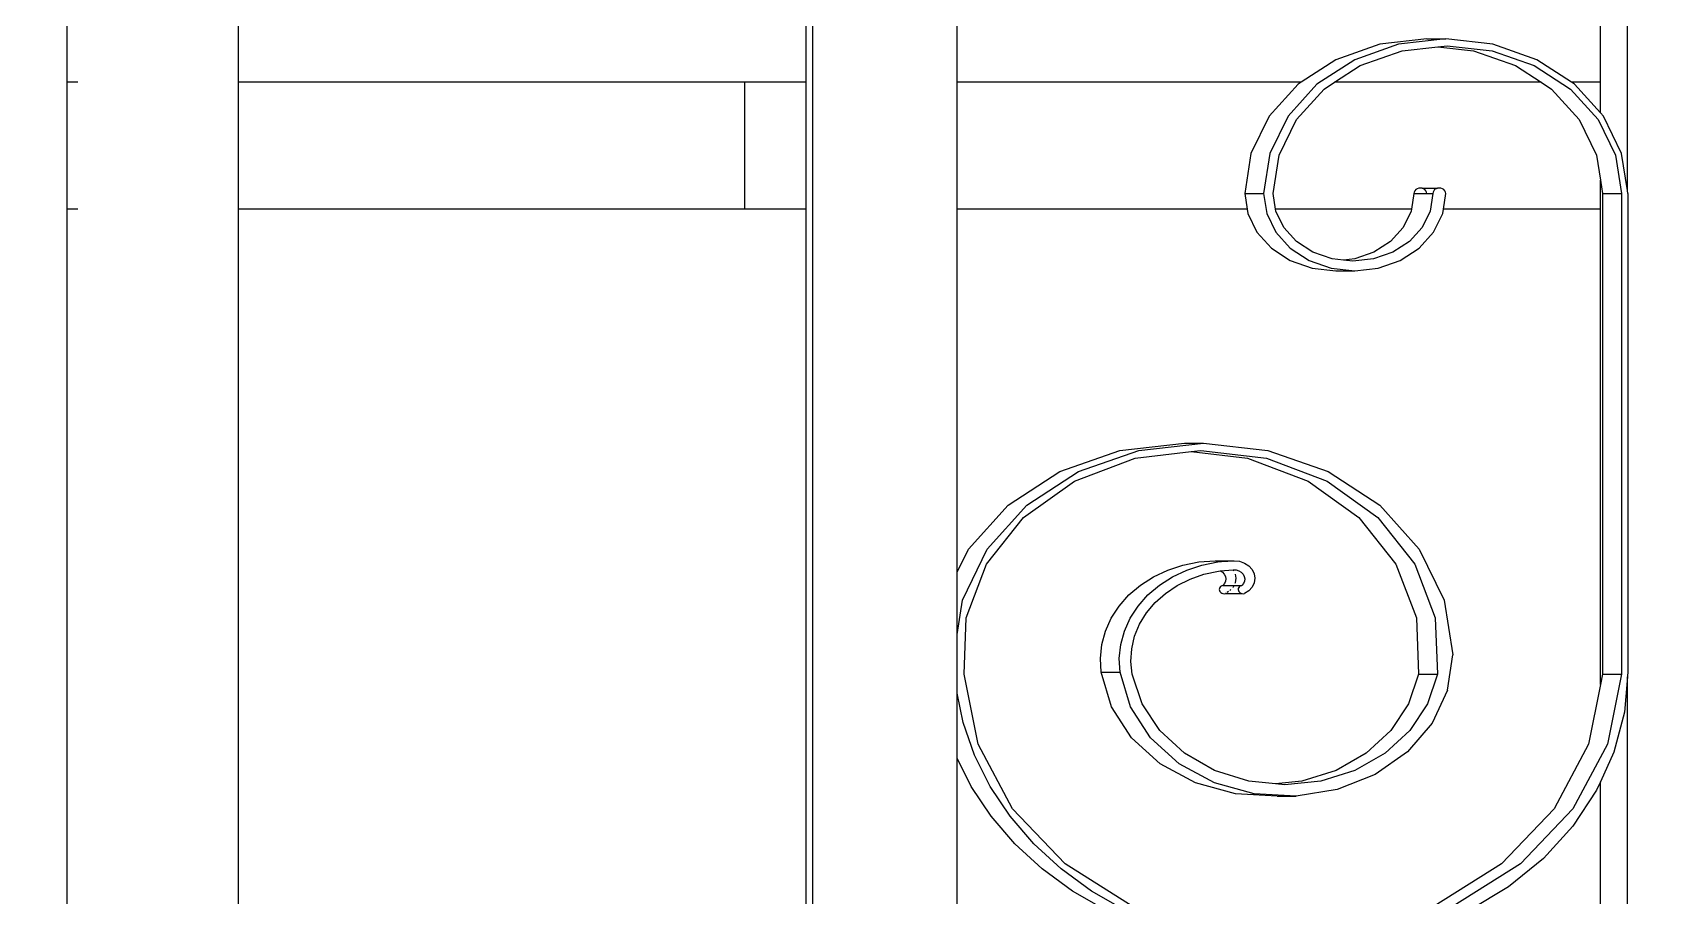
# Model space of a CAD drawing. Header units: millimetres. Extents: x 173236 to 801264, y -94969 to 615039.
# Drawn here: x 550182.6 to 550487.4, y -1881.3 to -1719.2 of the extents above; entities that cross this region are included whole.
import ezdxf

# ---------------------------------------------------------------- set-up
doc = ezdxf.new("R2010")
doc.units = ezdxf.units.MM
doc.header["$MEASUREMENT"] = 0
doc.header["$PDMODE"] = 2
for name, color, linetype in [('VOX-A-ANNO-DIMS', 160, 'Continuous'), ('VOX-A-STAIRS-STEPS', 140, 'Continuous'), ('VOX-A-WALL-PATT', 233, 'Continuous')]:
    doc.layers.add(name, color=color, linetype=linetype)
doc.styles.add('1.5 mm Rotis Annotative', font='', dxfattribs={"height": 1.5})
doc.styles.get('1.5 mm Rotis Annotative').set_extended_font_data('Rotis Sans Serif')
doc.dimstyles.new('1.5 mm Rotis Annotative', dxfattribs={"dimtxt": 1.5, "dimasz": 1, "dimexe": 1.5, "dimexo": 0, "dimgap": 1, "dimtad": 1, "dimdec": 0, "dimrnd": 5, "dimzin": 0, "dimdsep": 46, "dimtxsty": '1.5 mm Rotis Annotative', "dimblk": 'ARCHTICK', "dimcen": 0.09, "dimdle": 1, "dimadec": 0, "dimazin": 0, "dimtfac": 1, "dimtdec": 0, "dimtofl": 0, "dimtmove": 1, "dimatfit": 3, "dimfxl": 2, "dimfxlon": 1, "dimtolj": 1, "dimtzin": 0, "dimarcsym": 0})

# ---------------------------------------------------------------- blocks, each defined once
blk = doc.blocks.new('SS')
at = {"layer": 'VOX-A-WALL-PATT'}
for p, q in [((292014.49, -545.47), (292014.49, -264.41)), ((292163.61, -1318.07), (292163.61, -338.38)), ((292019.43, -525.67), (292019.43, -514.51)), ((292137.18, -525.67), (292137.18, -514.51)), ((292164.83, -525.67), (292164.83, -514.51)), ((292268.76, -514.51), (292268.76, -525.67)), ((292300.06, -525.67), (292300.06, -514.51)), ((292039.11, -518.72), (292047.74, -517.75)), ((292047.74, -517.75), (292056.36, -518.72)), ((292051.2, -517.75), (292047.74, -517.75)), ((292051.2, -517.75), (292059.82, -518.72)), ((292031.07, -521.54), (292039.11, -518.72)), ((292039.22, -519.91), (292031.53, -522.61)), ((292042.68, -519.91), (292034.99, -522.61)), ((292047.47, -518.99), (292039.22, -519.91)), ((292049.2, -519.18), (292042.68, -519.91)), ((292049.2, -519.18), (292047.47, -518.99)), ((292055.72, -519.91), (292049.2, -519.18)), ((292063.41, -522.61), (292055.72, -519.91)), ((292056.36, -518.72), (292064.4, -521.54)), ((292059.82, -518.72), (292067.86, -521.54)), ((292024.73, -525.67), (292031.07, -521.54)), ((292031.53, -522.61), (292024.93, -526.91)), ((292034.99, -522.61), (292030.3, -525.67)), ((292068.1, -525.67), (292063.41, -522.61)), ((292064.4, -521.54), (292071.31, -526.04)), ((292067.86, -521.54), (292074.2, -525.67)), ((292019.43, -525.67), (292024.73, -525.67)), ((292019.43, -531.27), (292019.43, -525.67)), ((292019.43, -531.27), (292024.16, -526.04)), ((292024.16, -526.04), (292024.73, -525.67)), ((292030.3, -525.67), (292028.39, -526.91)), ((292030.3, -525.67), (292068.1, -525.67)), ((292070.01, -526.91), (292068.1, -525.67)), ((292071.31, -526.04), (292076.61, -531.89)), ((292074.2, -525.67), (292137.18, -525.67)), ((292074.2, -525.67), (292074.77, -526.04)), ((292074.77, -526.04), (292080.07, -531.89)), ((292137.18, -548.92), (292137.18, -525.67)), ((292164.83, -525.67), (292176.01, -525.67)), ((292164.83, -548.92), (292164.83, -525.67)), ((292176.01, -525.67), (292268.76, -525.67)), ((292176.01, -548.92), (292176.01, -525.67)), ((292268.76, -525.67), (292268.76, -548.92)), ((292298.12, -525.67), (292300.06, -525.67)), ((292300.06, -548.92), (292300.06, -525.67)), ((292024.93, -526.91), (292019.86, -532.51)), ((292028.39, -526.91), (292023.32, -532.51)), ((292075.07, -532.51), (292070.01, -526.91)), ((292015.54, -538.72), (292018.87, -531.89)), ((292019.86, -532.51), (292016.67, -539.04)), ((292018.87, -531.89), (292019.43, -531.27)), ((292023.32, -532.51), (292020.14, -539.04)), ((292078.26, -539.04), (292075.07, -532.51)), ((292076.61, -531.89), (292079.94, -538.72)), ((292080.07, -531.89), (292083.4, -538.72)), ((292014.49, -545.47), (292015.54, -538.72)), ((292016.67, -539.04), (292015.59, -546.04)), ((292020.14, -539.04), (292019.43, -543.57)), ((292079.35, -546.04), (292078.26, -539.04)), ((292079.94, -538.72), (292081.07, -546.04)), ((292083.4, -538.72), (292084.53, -546.04)), ((292019.43, -543.57), (292019.05, -546.04)), ((292019.43, -548.92), (292019.43, -543.57)), ((292014.4, -546.04), (292014.49, -545.47)), ((292014.4, -546.04), (292014.4, -633.46)), ((292015.59, -546.04), (292015.59, -633.98)), ((292019.05, -546.04), (292015.59, -546.04)), ((292019.05, -546.04), (292019.05, -633.98)), ((292047.74, -546.04), (292047.78, -545.77)), ((292048.18, -548.92), (292047.74, -546.04)), ((292047.78, -545.77), (292047.89, -545.53)), ((292047.89, -545.53), (292048.08, -545.32)), ((292048.08, -545.32), (292048.33, -545.16)), ((292048.33, -545.16), (292048.62, -545.06)), ((292048.62, -545.06), (292048.92, -545.03)), ((292048.92, -545.03), (292049.23, -545.06)), ((292049.23, -545.06), (292049.52, -545.16)), ((292052.08, -545.06), (292049.23, -545.06)), ((292049.52, -545.16), (292049.77, -545.32)), ((292049.77, -545.32), (292049.95, -545.53)), ((292049.95, -545.53), (292050.07, -545.77)), ((292050.07, -545.77), (292050.11, -546.04)), ((292050.11, -546.04), (292050.61, -549.25)), ((292051.2, -546.04), (292050.11, -546.04)), ((292051.2, -546.04), (292051.24, -545.77)), ((292053.58, -546.04), (292051.2, -546.04)), ((292051.24, -545.77), (292051.36, -545.53)), ((292051.36, -545.53), (292051.55, -545.32)), ((292051.55, -545.32), (292051.79, -545.16)), ((292052.08, -545.06), (292052.39, -545.03)), ((292052.39, -545.03), (292052.69, -545.06)), ((292052.69, -545.06), (292052.98, -545.16)), ((292052.98, -545.16), (292053.23, -545.32)), ((292053.23, -545.32), (292053.42, -545.53)), ((292053.42, -545.53), (292053.53, -545.77)), ((292053.53, -545.77), (292053.58, -546.04)), ((292053.58, -546.04), (292054.02, -548.92)), ((292078.9, -548.92), (292079.35, -546.04)), ((292081.07, -546.04), (292080.5, -549.7)), ((292084.53, -546.04), (292081.07, -546.04)), ((292084.53, -546.04), (292084.09, -548.92)), ((292019.43, -548.92), (292048.18, -548.92)), ((292019.43, -635.88), (292019.43, -548.92)), ((292048.3, -549.7), (292048.18, -548.92)), ((292049.97, -553.11), (292048.3, -549.7)), ((292050.61, -549.25), (292052.07, -552.24)), ((292054.02, -548.92), (292078.9, -548.92)), ((292054.02, -548.92), (292054.07, -549.25)), ((292054.07, -549.25), (292055.53, -552.24)), ((292077.39, -552.24), (292078.85, -549.25)), ((292080.5, -549.7), (292078.84, -553.11)), ((292078.85, -549.25), (292078.9, -548.92)), ((292083.96, -549.7), (292082.3, -553.11)), ((292084.09, -548.92), (292083.96, -549.7)), ((292084.09, -548.92), (292137.18, -548.92)), ((292137.18, -615.34), (292137.18, -548.92)), ((292164.83, -548.92), (292176.01, -548.92)), ((292164.83, -688.4), (292164.83, -548.92)), ((292176.01, -548.92), (292268.76, -548.92)), ((292268.76, -548.92), (292268.76, -676.5)), ((292298.12, -548.92), (292300.06, -548.92)), ((292300.06, -688.4), (292300.06, -548.92)), ((292052.62, -556.04), (292049.97, -553.11)), ((292052.07, -552.24), (292054.39, -554.8)), ((292055.53, -552.24), (292057.86, -554.8)), ((292075.06, -554.8), (292077.39, -552.24)), ((292078.84, -553.11), (292076.19, -556.04)), ((292082.3, -553.11), (292079.65, -556.04)), ((292056.07, -558.28), (292052.62, -556.04)), ((292054.39, -554.8), (292057.42, -556.78)), ((292057.86, -554.8), (292060.88, -556.78)), ((292072.04, -556.78), (292075.06, -554.8)), ((292076.19, -556.04), (292072.74, -558.28)), ((292079.65, -556.04), (292076.2, -558.28)), ((292060.09, -559.7), (292056.07, -558.28)), ((292057.42, -556.78), (292060.95, -558.01)), ((292060.88, -556.78), (292064.41, -558.01)), ((292060.95, -558.01), (292064.73, -558.44)), ((292064.41, -558.01), (292066.46, -558.24)), ((292064.73, -558.44), (292066.46, -558.24)), ((292066.46, -558.24), (292068.51, -558.01)), ((292068.51, -558.01), (292072.04, -556.78)), ((292072.74, -558.28), (292068.72, -559.7)), ((292076.2, -558.28), (292072.18, -559.7)), ((292064.4, -560.18), (292060.09, -559.7)), ((292068.72, -559.7), (292064.4, -560.18)), ((292067.86, -560.18), (292064.4, -560.18)), ((292072.18, -559.7), (292067.86, -560.18)), ((292092.11, -591.73), (292080.3, -593.05)), ((292103.93, -593.05), (292092.11, -591.73)), ((292095.57, -591.73), (292092.11, -591.73)), ((292107.39, -593.05), (292095.57, -591.73)), ((292080.3, -593.05), (292069.29, -596.91)), ((292080.55, -594.48), (292069.46, -598.68)), ((292084.01, -594.48), (292072.92, -598.68)), ((292092.58, -593.05), (292080.55, -594.48)), ((292094.31, -593.25), (292084.01, -594.48)), ((292094.31, -593.25), (292092.58, -593.05)), ((292104.61, -594.48), (292094.31, -593.25)), ((292114.94, -596.91), (292103.93, -593.05)), ((292115.7, -598.68), (292104.61, -594.48)), ((292118.4, -596.91), (292107.39, -593.05)), ((292069.29, -596.91), (292059.83, -603.07)), ((292124.39, -603.07), (292114.94, -596.91)), ((292127.85, -603.07), (292118.4, -596.91)), ((292069.46, -598.68), (292060.16, -605.32)), ((292072.92, -598.68), (292063.62, -605.32)), ((292125, -605.32), (292115.7, -598.68)), ((292059.83, -603.07), (292052.58, -611.09)), ((292131.65, -611.09), (292124.39, -603.07)), ((292135.11, -611.09), (292127.85, -603.07)), ((292060.16, -605.32), (292053.39, -613.87)), ((292063.62, -605.32), (292056.85, -613.87)), ((292131.77, -613.87), (292125, -605.32)), ((292052.58, -611.09), (292048.02, -620.43)), ((292136.21, -620.43), (292131.65, -611.09)), ((292137.18, -615.34), (292135.11, -611.09)), ((292053.39, -613.87), (292049.66, -623.68)), ((292056.85, -613.87), (292053.12, -623.68)), ((292082.82, -615.61), (292082.69, -616.45)), ((292083.2, -614.84), (292082.82, -615.61)), ((292083.8, -614.17), (292083.2, -614.84)), ((292084.59, -613.66), (292083.8, -614.17)), ((292085.5, -613.34), (292084.59, -613.66)), ((292084.83, -615.68), (292084.61, -616.09)), ((292085.16, -615.34), (292084.83, -615.68)), ((292085.59, -615.07), (292085.16, -615.34)), ((292086.49, -613.23), (292085.5, -613.34)), ((292086.08, -614.92), (292085.59, -615.07)), ((292086.61, -614.87), (292086.08, -614.92)), ((292086.27, -615.68), (292086.15, -616.45)), ((292089.95, -613.23), (292086.49, -613.23)), ((292088.78, -613.4), (292086.49, -613.23)), ((292086.64, -614.87), (292086.54, -615.07)), ((292086.64, -614.87), (292086.61, -614.87)), ((292089.02, -615.09), (292086.64, -614.87)), ((292088.29, -615.68), (292088.07, -616.09)), ((292088.62, -615.34), (292088.29, -615.68)), ((292089.02, -615.09), (292088.62, -615.34)), ((292088.97, -613.34), (292088.78, -613.4)), ((292089.46, -613.45), (292088.78, -613.4)), ((292089.95, -613.23), (292088.97, -613.34)), ((292089.34, -615.12), (292089.02, -615.09)), ((292091.99, -615.7), (292089.34, -615.12)), ((292092.37, -614.03), (292089.46, -613.45)), ((292092.93, -613.45), (292089.95, -613.23)), ((292094.53, -616.58), (292091.99, -615.7)), ((292095.16, -614.94), (292092.37, -614.03)), ((292095.84, -614.03), (292092.93, -613.45)), ((292097.77, -616.17), (292095.16, -614.94)), ((292098.62, -614.94), (292095.84, -614.03)), ((292101.23, -616.17), (292098.62, -614.94)), ((292135.5, -623.68), (292131.77, -613.87)), ((292137.18, -626.71), (292137.18, -615.34)), ((292082.69, -616.45), (292082.82, -617.28)), ((292082.82, -617.28), (292083.2, -618.06)), ((292083.2, -618.06), (292083.8, -618.73)), ((292083.8, -618.73), (292084.59, -619.24)), ((292084.61, -616.09), (292084.52, -616.54)), ((292084.52, -616.54), (292084.58, -616.98)), ((292084.58, -616.98), (292084.77, -617.4)), ((292084.77, -617.4), (292085.07, -617.76)), ((292085.07, -617.76), (292085.29, -617.84)), ((292088.54, -617.76), (292085.07, -617.76)), ((292085.29, -617.84), (292085.48, -617.97)), ((292085.61, -618.89), (292085.46, -619.05)), ((292085.48, -617.97), (292085.62, -618.13)), ((292085.7, -618.71), (292085.61, -618.89)), ((292085.62, -618.13), (292085.71, -618.31)), ((292085.73, -618.51), (292085.7, -618.71)), ((292085.71, -618.31), (292085.73, -618.51)), ((292086.15, -616.45), (292086.28, -617.28)), ((292086.28, -617.28), (292086.34, -617.4)), ((292086.55, -617.84), (292086.66, -618.06)), ((292086.66, -618.06), (292086.72, -618.13)), ((292087.07, -618.51), (292087.25, -618.71)), ((292087.52, -618.89), (292087.76, -619.05)), ((292088.07, -616.09), (292087.99, -616.54)), ((292087.99, -616.54), (292088.04, -616.98)), ((292088.04, -616.98), (292088.23, -617.4)), ((292088.23, -617.4), (292088.54, -617.76)), ((292088.54, -617.76), (292088.75, -617.84)), ((292088.75, -617.84), (292088.94, -617.97)), ((292089.07, -618.89), (292088.92, -619.05)), ((292088.94, -617.97), (292089.08, -618.13)), ((292089.16, -618.71), (292089.07, -618.89)), ((292089.08, -618.13), (292089.17, -618.31)), ((292089.2, -618.51), (292089.16, -618.71)), ((292089.17, -618.31), (292089.2, -618.51)), ((292096.9, -617.76), (292094.53, -616.58)), ((292099.04, -619.21), (292096.9, -617.76)), ((292100.16, -617.7), (292097.77, -616.17)), ((292102.27, -619.5), (292100.16, -617.7)), ((292103.62, -617.7), (292101.23, -616.17)), ((292105.73, -619.5), (292103.62, -617.7)), ((292048.02, -620.43), (292046.46, -630.46)), ((292084.82, -619.27), (292084.59, -619.24)), ((292085.07, -619.24), (292084.82, -619.27)), ((292085.27, -619.17), (292085.07, -619.24)), ((292088.05, -619.24), (292085.07, -619.24)), ((292085.46, -619.05), (292085.27, -619.17)), ((292087.94, -619.17), (292088.05, -619.24)), ((292088.28, -619.27), (292088.05, -619.24)), ((292088.52, -619.24), (292088.28, -619.27)), ((292088.74, -619.17), (292088.52, -619.24)), ((292088.92, -619.05), (292088.74, -619.17)), ((292100.93, -620.89), (292099.04, -619.21)), ((292102.52, -622.79), (292100.93, -620.89)), ((292104.06, -621.52), (292102.27, -619.5)), ((292105.51, -623.74), (292104.06, -621.52)), ((292107.52, -621.52), (292105.73, -619.5)), ((292108.97, -623.74), (292107.52, -621.52)), ((292137.18, -626.71), (292136.21, -620.43)), ((292049.66, -623.68), (292049.27, -633.98)), ((292053.12, -623.68), (292052.73, -633.98)), ((292103.77, -624.86), (292102.52, -622.79)), ((292104.68, -627.05), (292103.77, -624.86)), ((292106.57, -626.11), (292105.51, -623.74)), ((292110.04, -626.11), (292108.97, -623.74)), ((292135.89, -633.98), (292135.5, -623.68)), ((292105.21, -629.34), (292104.68, -627.05)), ((292107.24, -628.58), (292106.57, -626.11)), ((292110.7, -628.58), (292110.04, -626.11)), ((292137.18, -637.46), (292137.18, -626.71)), ((292047.42, -636.91), (292046.46, -630.46)), ((292105.36, -631.66), (292105.21, -629.34)), ((292107.5, -631.11), (292107.24, -628.58)), ((292110.96, -631.11), (292110.7, -628.58)), ((292014.4, -633.46), (292014.49, -634.47)), ((292105.12, -633.98), (292105.36, -631.66)), ((292105.45, -639.94), (292107.34, -633.64)), ((292107.34, -633.64), (292107.5, -631.11)), ((292110.8, -633.64), (292107.34, -633.64)), ((292108.91, -639.94), (292110.8, -633.64)), ((292110.8, -633.64), (292110.96, -631.11)), ((292014.49, -733.21), (292014.49, -634.47)), ((292014.49, -634.47), (292015.05, -640.93)), ((292015.59, -633.98), (292018.16, -646.78)), ((292019.05, -633.98), (292015.59, -633.98)), ((292019.05, -633.98), (292019.43, -635.88)), ((292019.43, -635.88), (292021.63, -646.78)), ((292052.73, -633.98), (292049.27, -633.98)), ((292049.27, -633.98), (292051.07, -639.41)), ((292052.73, -633.98), (292054.53, -639.41)), ((292103.32, -639.41), (292105.12, -633.98)), ((292133.31, -646.78), (292135.89, -633.98)), ((292047.42, -636.91), (292050.25, -642.96)), ((292051.07, -639.41), (292054.32, -644.33)), ((292054.53, -639.41), (292057.78, -644.33)), ((292100.07, -644.33), (292103.32, -639.41)), ((292136.08, -642.84), (292137.18, -637.46)), ((292137.18, -649.38), (292137.18, -637.46)), ((292015.05, -640.93), (292016.97, -648.25)), ((292101.78, -645.65), (292105.45, -639.94)), ((292105.24, -645.65), (292108.91, -639.94)), ((292134, -648.82), (292136.08, -642.84)), ((292050.25, -642.96), (292054.76, -648.22)), ((292054.32, -644.33), (292058.83, -648.47)), ((292057.78, -644.33), (292062.29, -648.47)), ((292095.56, -648.47), (292100.07, -644.33)), ((292096.54, -650.4), (292101.78, -645.65)), ((292100, -650.4), (292105.24, -645.65)), ((292016.97, -648.25), (292019.43, -653.7)), ((292018.16, -646.78), (292024.46, -658.61)), ((292021.63, -646.78), (292027.92, -658.61)), ((292054.76, -648.22), (292060.67, -652.36)), ((292058.83, -648.47), (292064.36, -651.61)), ((292062.29, -648.47), (292067.82, -651.61)), ((292090.04, -651.61), (292095.56, -648.47)), ((292127.02, -658.61), (292133.31, -646.78)), ((292064.36, -651.61), (292070.59, -653.56)), ((292067.82, -651.61), (292074.06, -653.56)), ((292083.8, -653.56), (292090.04, -651.61)), ((292090.07, -653.89), (292096.54, -650.4)), ((292093.54, -653.89), (292100, -650.4)), ((292131.12, -654.56), (292134, -648.82)), ((292134.58, -654.56), (292137.18, -649.38)), ((292137.18, -688.4), (292137.18, -649.38)), ((292019.43, -688.4), (292019.43, -653.7)), ((292019.43, -653.7), (292020.13, -655.25)), ((292060.67, -652.36), (292067.61, -655.12)), ((292070.59, -653.56), (292077.2, -654.22)), ((292074.06, -653.56), (292078.93, -654.05)), ((292077.2, -654.22), (292078.93, -654.05)), ((292078.93, -654.05), (292083.8, -653.56)), ((292082.79, -655.91), (292090.07, -653.89)), ((292086.25, -655.91), (292093.54, -653.89)), ((292127.49, -659.99), (292131.12, -654.56)), ((292130.95, -659.99), (292134.58, -654.56)), ((292020.13, -655.25), (292024.46, -661.78)), ((292067.61, -655.12), (292075.14, -656.33)), ((292075.14, -656.33), (292082.79, -655.91)), ((292078.6, -656.33), (292075.14, -656.33)), ((292078.6, -656.33), (292086.25, -655.91)), ((292024.46, -658.61), (292034.07, -668.71)), ((292027.92, -658.61), (292037.53, -668.71)), ((292117.41, -668.71), (292127.02, -658.61)), ((292123.15, -665.03), (292127.49, -659.99)), ((292126.61, -665.03), (292130.95, -659.99)), ((292024.46, -661.78), (292029.87, -667.71)), ((292118.16, -669.61), (292123.15, -665.03)), ((292121.62, -669.61), (292126.61, -665.03)), ((292029.87, -667.71), (292036.24, -672.91)), ((292034.07, -668.71), (292046.36, -676.44)), ((292037.53, -668.71), (292049.83, -676.44)), ((292105.11, -676.44), (292117.41, -668.71)), ((292112.58, -673.68), (292118.16, -669.61)), ((292116.04, -673.68), (292121.62, -669.61)), ((292036.24, -672.91), (292043.43, -677.26)), ((292106.49, -677.18), (292112.58, -673.68)), ((292109.95, -677.18), (292116.04, -673.68))]:
    blk.add_line(p, q, dxfattribs=at)
blk = doc.blocks.new('_ArchTick')
at = {"color": 0, "linetype": 'ByBlock', "const_width": 0.15}
blk.add_lwpolyline([(-0.5, -0.5), (0.5, 0.5)], dxfattribs=at)
blk = doc.blocks.new('*D661')
at = {"layer": 'Defpoints', "color": 0, "transparency": 16777216}
for p in [(537437.71, -1723.82), (553695.97, -1723.82), (547999.44, -4473.82)]:
    blk.add_point(p, dxfattribs=at)
at = {"layer": 'VOX-A-ANNO-DIMS', "color": 0, "lineweight": -2, "transparency": 16777216}
for p, q in [((537437.71, -4573.82), (537437.71, -1623.82)), ((537637.71, -1723.82), (537287.71, -1723.82)), ((537637.71, -4473.82), (537287.71, -4473.82))]:
    blk.add_line(p, q, dxfattribs=at)
at = {"layer": 'VOX-A-ANNO-DIMS', "color": 0, "lineweight": -2, "transparency": 16777216, "xscale": 100, "yscale": 100, "zscale": 100}
for p, rotation in [((537437.71, -1723.82), 90), ((537437.71, -4473.82), 270)]:
    blk.add_blockref('_ArchTick', p, dxfattribs=dict(at, rotation=rotation))
at = {"layer": 'VOX-A-ANNO-DIMS', "color": 0, "transparency": 16777216, "insert": (537261.51, -3098.82), "char_height": 150, "attachment_point": 5, "rotation": 90, "style": '1.5 mm Rotis Annotative'}
blk.add_mtext('\\A1;2750', dxfattribs=at)
blk = doc.blocks.new('*D663')
at = {"layer": 'Defpoints', "color": 0, "transparency": 16777216}
for p in [(537437.71, -523.82), (560519.09, -523.82), (553695.97, -1723.82)]:
    blk.add_point(p, dxfattribs=at)
at = {"layer": 'VOX-A-ANNO-DIMS', "color": 0, "lineweight": -2, "transparency": 16777216}
for p, q in [((537437.71, -1823.82), (537437.71, -423.82)), ((537637.71, -523.82), (537287.71, -523.82)), ((537637.71, -1723.82), (537287.71, -1723.82))]:
    blk.add_line(p, q, dxfattribs=at)
at = {"layer": 'VOX-A-ANNO-DIMS', "color": 0, "lineweight": -2, "transparency": 16777216, "xscale": 100, "yscale": 100, "zscale": 100}
for p, rotation in [((537437.71, -523.82), 90), ((537437.71, -1723.82), 270)]:
    blk.add_blockref('_ArchTick', p, dxfattribs=dict(at, rotation=rotation))
at = {"layer": 'VOX-A-ANNO-DIMS', "color": 0, "transparency": 16777216, "insert": (537261.51, -1123.82), "char_height": 150, "attachment_point": 5, "rotation": 90, "style": '1.5 mm Rotis Annotative'}
blk.add_mtext('\\A1;1200', dxfattribs=at)
blk = doc.blocks.new('*D665')
at = {"layer": 'Defpoints', "color": 0, "transparency": 16777216}
for p in [(641539.18, 61543.32), (642299.94, 61543.32), (642299.94, 61417.89), (536630.73, -523.82), (560469.09, -523.82), (547516.89, -20473.82)]:
    blk.add_point(p, dxfattribs=at)
at = {"layer": 'VOX-A-ANNO-DIMS', "color": 0, "lineweight": -2, "transparency": 16777216}
for p, q in [((641539.18, 61543.32), (641539.18, 61267.89)), ((642299.94, 61543.32), (642299.94, 61267.89)), ((641439.18, 61417.89), (642399.94, 61417.89)), ((536630.73, -20573.82), (536630.73, -423.82)), ((536830.73, -523.82), (536480.73, -523.82)), ((536830.73, -20473.82), (536480.73, -20473.82))]:
    blk.add_line(p, q, dxfattribs=at)
at = {"layer": 'VOX-A-ANNO-DIMS', "color": 0, "lineweight": -2, "transparency": 16777216, "xscale": 100, "yscale": 100, "zscale": 100}
for p, rotation in [((641539.18, 61417.89), 180), ((536630.73, -523.82), 90), ((536630.73, -20473.82), 270)]:
    blk.add_blockref('_ArchTick', p, dxfattribs=dict(at, rotation=rotation))
blk.add_blockref('_ArchTick', (642299.94, 61417.89), dxfattribs=at)
at = {"layer": 'VOX-A-ANNO-DIMS', "color": 0, "transparency": 16777216, "insert": (641919.56, 61594.09), "char_height": 150, "attachment_point": 5, "style": '1.5 mm Rotis Annotative'}
blk.add_mtext('\\A1;760', dxfattribs=at)
at = {"layer": 'VOX-A-ANNO-DIMS', "color": 0, "transparency": 16777216, "insert": (536454.54, -10498.82), "char_height": 150, "attachment_point": 5, "rotation": 90, "style": '1.5 mm Rotis Annotative'}
blk.add_mtext('\\A1;19950', dxfattribs=at)

msp = doc.modelspace()

# ---------------------------------------------------------------- block references
at = {"layer": 'VOX-A-STAIRS-STEPS', "xscale": -1.024232788984593, "yscale": 1.024232788984593, "zscale": 1.024232788984593}
msp.add_blockref('SS', (849572.41, -1190.1), dxfattribs=at)

# ---------------------------------------------------------------- dimensions: what is measured, and where the dimension line sits
at = {"layer": 'VOX-A-ANNO-DIMS'}
for base, p1, p2, picture, middle in [((536630.73, -523.82), (547516.89, -20473.82), (560469.09, -523.82), '*D665', (536454.54, -10498.82)), ((537437.71, -523.82), (553695.97, -1723.82), (560519.09, -523.82), '*D663', (537261.51, -1123.82)), ((537437.71, -1723.82), (547999.44, -4473.82), (553695.97, -1723.82), '*D661', (537261.51, -3098.82))]:
    dim = msp.add_linear_dim(base=base, p1=p1, p2=p2, angle=270, dimstyle='1.5 mm Rotis Annotative', dxfattribs=at)
    dim.commit()
    dim.dimension.update_dxf_attribs({"geometry": picture, "text_midpoint": middle})

doc.saveas('drawing.dxf')
